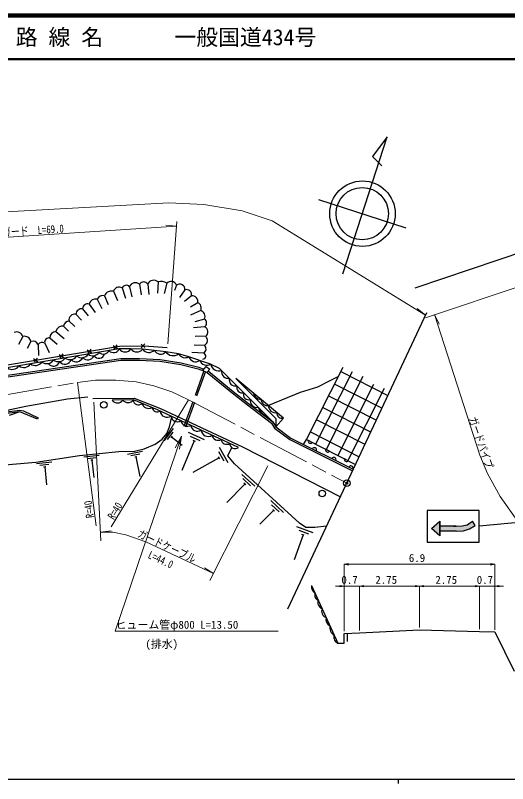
# Model space of a CAD drawing. Units: millimetres at full size, sheet at 1:1000, with parts at other scales. Extents: x 40000 to 680000, y 20000 to 380000.
# Drawn here: x 180285 to 293041, y 204000 to 380000 of the extents above; entities that cross this region are included whole.
import ezdxf
from ezdxf.enums import TextEntityAlignment as Align

# ---------------------------------------------------------------- set-up
doc = ezdxf.new("R2010")
doc.units = ezdxf.units.MM
doc.header["$LTSCALE"] = 1000
doc.header["$PDMODE"] = 32
doc.header["$PDSIZE"] = 500
doc.linetypes.add('CHAIN', pattern=[18.5, 12, -1.5, 3.5, -1.5])
doc.linetypes.add('DASHED', pattern=[7.5, 6, -1.5])
for name, color, linetype, lineweight in [('M-BGD', 7, 'Continuous', 25), ('M-BMK', 2, 'CHAIN', 13), ('M-BMK-OTRS', 5, 'Continuous', 25), ('M-BMK-SRVR', 3, 'Continuous', 25), ('M-STR-HTXT', 7, 'Continuous', 13), ('M-STR-STRC', 7, 'Continuous', 25), ('M-TTL', 2, 'Continuous', 140), ('M-TTL-BAND', 7, 'Continuous', 25), ('M-TTL-LINE', 7, 'Continuous', 50)]:
    doc.layers.add(name, color=color, linetype=linetype, lineweight=lineweight)
doc.layers.add('M-OTRS', color=6, linetype='Continuous')
doc.layers.add('M-TTL-TXT', color=7, linetype='Continuous')
doc.styles.add('ＭＳ ゴシック', font='')
doc.styles.get('ＭＳ ゴシック').set_extended_font_data('MS Gothic')

# ---------------------------------------------------------------- blocks, each defined once
blk = doc.blocks.new('open_arrow')
at = {"color": 0, "linetype": 'Continuous', "lineweight": -2}
blk.add_lwpolyline([(7.5, 1.25), (0, 0), (7.5, -1.25)], dxfattribs=at)

msp = doc.modelspace()

# ---------------------------------------------------------------- hatches: boundary and pattern name
at = {"layer": 'M-STR-STRC'}
for points in [[(277512, 262993), (277512, 264118), (275637, 262430), (277512, 260743), (277512, 261868)], [(285610, 263150), (285012, 264103), (283742, 263306), (282633, 263044), (281262, 262993), (277512, 262993), (277512, 261868), (281262, 261868), (282941, 261900), (284339, 262353)]]:
    msp.add_hatch(color=256, dxfattribs=at).paths.add_polyline_path(points)

# ---------------------------------------------------------------- linework, layer by layer
at = {"layer": 'M-BGD'}
for p, q in [((212984, 318920), (212878, 316333)), ((214980, 318626), (214389, 316288)), ((202742, 316805), (203653, 314656)), ((204728, 317572), (205499, 315189)), ((206441, 317847), (206967, 315556)), ((208730, 318388), (209077, 316004)), ((210611, 318453), (210858, 316079)), ((217189, 318203), (216739, 316947)), ((219114, 317091), (217881, 315376)), ((200689, 315759), (201558, 313769)), ((220637, 315783), (218988, 314437)), ((197182, 313867), (198597, 311935)), ((199013, 314981), (200090, 312811)), ((222088, 314165), (220367, 313164)), ((194156, 311527), (195442, 310146)), ((195690, 312788), (196949, 311205)), ((222733, 312392), (220368, 311318)), ((192570, 310003), (193926, 308696)), ((223612, 310428), (221366, 309802)), ((191331, 308825), (192472, 307656)), ((223619, 308672), (221063, 308394)), ((181986, 306438), (180982, 304568)), ((189553, 307605), (191447, 305948)), ((223900, 306483), (221442, 306463)), ((183848, 305272), (183019, 303661)), ((185480, 304585), (185567, 302077)), ((187005, 304876), (187991, 302789)), ((188179, 306132), (189829, 304696)), ((203538, 304510), (202846, 303543)), ((209100, 304708), (209963, 303879)), ((209938, 304720), (209115, 303862)), ((196764, 303396), (197736, 302699)), ((197592, 303528), (196899, 302561)), ((202711, 304378), (203683, 303682)), ((223419, 302647), (220717, 302782)), ((223600, 304402), (221211, 304465)), ((184450, 301362), (185422, 300665)), ((185278, 301494), (184585, 300527)), ((190309, 302330), (191281, 301633)), ((191136, 302461), (190444, 301495)), ((246944, 282818), (255362, 299397)), ((257418, 298324), (249058, 281751)), ((254855, 298397), (265626, 292944)), ((259912, 297281), (251465, 280537)), ((264240, 289985), (253383, 295498)), ((262354, 295425), (254158, 279178)), ((264780, 294510), (256461, 278017)), ((252035, 292844), (262975, 287284)), ((261694, 284549), (250666, 290148)), ((260372, 281724), (249255, 287369)), ((216392, 285368), (214305, 282559)), ((216336, 284538), (215084, 282852)), ((216217, 283624), (215925, 283230)), ((216071, 283427), (218460, 281549)), ((223572, 282759), (219940, 284434)), ((222595, 282549), (220415, 283554)), ((247853, 284608), (259023, 278844)), ((221254, 282506), (218417, 275771)), ((221508, 282389), (220999, 282624)), ((248281, 282143), (247397, 282589)), ((209399, 280072), (205968, 279383)), ((228077, 277894), (226911, 279992)), ((228990, 277487), (227047, 280983)), ((252236, 280148), (251351, 280594)), ((199471, 279175), (195990, 278816)), ((198821, 278655), (196732, 278440)), ((198066, 278125), (197579, 278075)), ((197823, 278100), (198272, 274109)), ((208802, 279493), (206743, 279080)), ((208101, 278893), (207620, 278797)), ((207861, 278845), (208774, 274377)), ((226969, 278652), (220911, 275243)), ((227105, 278407), (226833, 278896)), ((256538, 277978), (255653, 278425)), ((188626, 277669), (185152, 277244)), ((187986, 277137), (185901, 276883)), ((187241, 276593), (186755, 276533)), ((186998, 276563), (187404, 272487)), ((235131, 272158), (232175, 274853)), ((234135, 272253), (232362, 273871)), ((233051, 272430), (232638, 272807)), ((232844, 272619), (228702, 268387)), ((241732, 266137), (238777, 268832)), ((240737, 266232), (238963, 267850)), ((239446, 266598), (236316, 263420)), ((239653, 266409), (239239, 266786)), ((248478, 261426), (244723, 262802)), ((246188, 260987), (244131, 255302)), ((247521, 261138), (245267, 261964)), ((246450, 260891), (245925, 261084)), ((256323, 238434), (256323, 236533))]:
    msp.add_line(p, q, dxfattribs=at)
at = {"layer": 'M-BGD', "linetype": 'DASHED'}
for p, q in [((223458, 298541), (218619, 285027)), ((223828, 298387), (218996, 284892))]:
    msp.add_line(p, q, dxfattribs=at)
at = {"layer": 'M-BGD'}
for points in [[(239282, 286853), (227052, 299128), (225012, 300094), (220018, 301795), (217655, 302424), (214725, 302912), (212126, 303259), (209479, 303495), (206766, 303582), (204070, 303569), (160711, 296248), (118814, 295136), (98733, 295079), (98753, 293360)], [(145343, 296547), (160113, 296914), (204127, 304185), (209750, 304299), (215043, 303898)], [(62687, 292944), (142471, 293865), (151263, 294290), (161230, 294960), (172791, 296737), (204435, 301398), (208705, 301379), (213448, 301173), (218271, 300433), (222289, 299399), (223470, 298968)], [(62694, 292544), (142483, 293465), (151286, 293890), (161274, 294562), (172851, 296341), (204463, 300998), (208695, 300979), (213409, 300775), (218191, 300041), (222170, 299017), (223354, 298585), (224226, 298220), (229538, 293800), (233442, 290778), (238982, 286579), (239673, 285465), (243137, 282824), (257529, 275654)], [(223191, 298644), (224005, 299591), (224813, 298969), (224205, 298238)], [(224461, 298546), (229788, 294112), (233685, 291096), (239282, 286853), (239974, 285739), (243350, 283165), (257698, 276016)], [(254301, 297306), (252147, 296236), (249482, 294797), (245510, 293572), (238257, 290604)], [(62814, 286002), (92822, 286092), (127734, 286593), (143905, 286793), (149782, 286697), (161381, 287361), (168455, 287878), (177061, 289040), (179066, 289694), (182648, 290504), (192215, 292173), (196878, 292605)], [(198051, 292198), (207504, 292305), (213522, 289936), (232325, 281142), (254728, 269674)], [(231379, 280999), (212878, 289622), (207313, 291898), (202478, 291820)], [(177061, 289040), (181346, 289543), (182144, 289426), (185515, 287814), (185334, 287469), (181283, 289189), (168398, 287474), (149801, 286308), (149808, 286696)], [(181283, 289189), (178837, 288337)], [(166256, 276047), (184998, 277619), (194987, 279165), (204015, 280095), (207595, 280169), (209821, 280712), (212323, 281788), (213946, 282925), (214987, 284232), (215612, 285736), (216072, 287722)], [(246297, 281696), (246944, 282818), (258220, 277130)], [(251586, 262964), (248895, 262677), (246807, 262677), (245352, 263647), (230448, 277241), (228977, 279088), (229863, 280988)], [(248106, 249427), (254155, 236200), (255588, 236200), (255588, 238402), (259088, 238555), (272838, 239252), (286588, 238867), (290088, 238751), (294533, 229795)]]:
    msp.add_lwpolyline(points, dxfattribs=at)
msp.add_lwpolyline([(239974, 285739), (241693, 287730), (230819, 296825), (239939, 287613)], close=True, dxfattribs=at)
for centre in [(200550, 290770), (250584, 270466)]:
    msp.add_circle(centre, 750, dxfattribs=at)
for centre, radius, start, end in [((207780, 317295), 1448, 48.99491, 157.59529), ((209691, 317820), 1116, 34.53433, 149.44238), ((211964, 317842), 1484, 46.57849, 155.69499), ((213712, 317045), 2012, 51.2962, 111.22116), ((215954, 317732), 1322, 20.84021, 138.10585), ((202322, 315092), 1764, 76.21354, 157.76511), ((204065, 316333), 1405, 61.85289, 160.3776), ((205684, 317086), 1072, 45.15384, 153.0861), ((217912, 317232), 1210, 353.27136, 126.69572), ((219527, 316031), 1137, 347.41905, 111.29095), ((200330, 314338), 1466, 75.83949, 153.99269), ((220689, 314371), 1414, 351.64364, 92.13232), ((196843, 312765), 1153, 72.89271, 178.88247), ((198660, 313499), 1524, 76.60912, 166.02209), ((221552, 312966), 1314, 334.08166, 65.90919), ((193882, 310216), 1329, 78.13564, 189.2477), ((195533, 311415), 1382, 83.47008, 175.77259), ((222240, 310992), 1484, 337.65497, 70.59347), ((192779, 308542), 1475, 98.1217, 168.95272), ((223016, 309548), 1063, 304.55327, 55.88801), ((191147, 307189), 1647, 83.57791, 165.36239), ((223133, 307497), 1272, 307.10622, 67.50175), ((180575, 305981), 1483, 17.96243, 112.81496), ((182362, 304968), 1517, 11.54386, 104.33722), ((189674, 306115), 1495, 94.6074, 179.36729), ((222944, 305559), 1329, 299.54855, 44.0303), ((184307, 304080), 1277, 23.27154, 111.05558), ((186404, 303887), 1158, 58.69649, 142.93761), ((188057, 305069), 1070, 83.45728, 190.38736), ((198011, 303754), 1746, 232.55436, 326.61282), ((200461, 303830), 1436, 226.28486, 332.88233), ((202771, 304163), 1428, 223.73982, 335.42738), ((205413, 304560), 1669, 216.40303, 324.13979), ((208158, 304634), 1744, 217.07415, 319.24286), ((210912, 304599), 1809, 217.63289, 312.16852), ((213550, 304017), 1613, 208.03304, 316.78616), ((216444, 304193), 2144, 216.68377, 304.40207), ((222858, 303592), 1099, 300.69265, 47.56874), ((187483, 302126), 1893, 234.56733, 324.59986), ((190124, 302572), 1893, 234.56733, 324.59986), ((191648, 301591), 1498, 216.24747, 342.91973), ((192765, 303018), 1893, 234.56733, 324.59986), ((194255, 302234), 1598, 222.65424, 336.51295), ((195406, 303464), 1893, 234.56733, 324.59986), ((196874, 302630), 1548, 221.85096, 337.26905), ((199413, 302771), 1335, 213.61181, 344.53297), ((219168, 303352), 1775, 211.52888, 298.62435), ((221575, 302276), 1630, 197.19552, 305.19694), ((223156, 301961), 734, 273.61329, 69.03109), ((179561, 300788), 1893, 234.56733, 324.59986), ((182202, 301234), 1893, 234.56733, 324.59986), ((184843, 301680), 1893, 234.56733, 324.59986), ((189005, 301156), 1504, 216.63036, 342.53684), ((224143, 301633), 1768, 202.93801, 299.45444), ((226897, 300473), 1923, 191.36563, 288.99364), ((229018, 298376), 1520, 169.42933, 280.36376), ((230694, 296545), 1442, 166.54334, 283.24974), ((232273, 294793), 1297, 164.41201, 285.38106), ((233662, 293093), 1138, 156.71369, 293.07942), ((236771, 294180), 2168, 195.69762, 264.48705), ((203673, 292689), 1478, 216.04662, 325.81134), ((206093, 292812), 1531, 218.52726, 322.84421), ((208443, 291888), 1131, 179.47973, 316.03512), ((210788, 291561), 1598, 196.65408, 298.86078), ((235589, 291699), 1521, 166.81663, 282.97645), ((238064, 292093), 1503, 182.71708, 277.3777), ((239877, 290602), 1620, 179.92012, 280.26455), ((212807, 290451), 1281, 193.07276, 300.73207), ((215039, 289512), 1585, 185.87206, 304.14914), ((239136, 291307), 3386, 198.77499, 251.01809), ((241373, 288899), 1212, 174.8568, 285.32787), ((217377, 288377), 1460, 186.92715, 303.09405), ((219761, 287522), 1628, 193.06705, 296.95418), ((221971, 286220), 1479, 185.80671, 304.21452), ((224465, 285216), 1677, 187.534, 302.48722), ((226688, 283989), 1336, 188.05889, 301.96232), ((228668, 283013), 1282, 187.05161, 302.96958), ((230614, 281987), 1250, 182.26987, 307.75134), ((247883, 282454), 505, 164.40273, 322.06092), ((248768, 280465), 500, 333.51733, 153.51733), ((251838, 280459), 505, 164.40273, 322.06092), ((253229, 278243), 500, 333.51733, 153.51733), ((256139, 278289), 505, 164.40273, 322.06092), ((257126, 276301), 500, 333.51733, 153.51733), ((249896, 249120), 1816, 170.26539, 238.88736), ((249947, 247086), 1100, 154.1913, 254.96145), ((251048, 245491), 1485, 158.96725, 250.18551), ((252006, 243534), 1564, 159.05136, 250.1014), ((253024, 241636), 1608, 164.60175, 244.55102), ((254430, 239803), 2132, 169.6891, 239.46365), ((254556, 237451), 1314, 156.91844, 252.23431)]:
    msp.add_arc(centre, radius, start, end, dxfattribs=at)
at = {"layer": 'M-BMK'}
msp.add_lwpolyline([(62761, 288905), (142477, 289611), (149381, 289750), (155692, 290134), (159999, 290489), (162226, 290797), (168885, 291512), (176751, 292803), (194534, 295923), (198611, 296391), (203269, 296438), (207950, 296040), (211981, 295167), (216109, 293753), (219975, 291912), (256213, 272845)], dxfattribs=at)
at = {"layer": 'M-BMK-OTRS'}
for p, q in [((271894, 317553), (346561, 342894)), ((242712, 244016), (274505, 311902))]:
    msp.add_line(p, q, dxfattribs=at)
at = {"layer": 'M-BMK-SRVR'}
for p, q in [((255267, 320781), (265458, 352199)), ((265458, 352199), (262083, 347646)), ((262083, 347646), (264218, 345538)), ((249753, 337813), (269728, 331334))]:
    msp.add_line(p, q, dxfattribs=at)
for centre, radius in [((259781, 334560), 7500), ((259741, 334573), 6000), ((256213, 272845), 750)]:
    msp.add_circle(centre, radius, dxfattribs=at)
at = {"layer": 'M-OTRS'}
msp.add_point((256213, 272845), dxfattribs=at)
at = {"layer": 'M-STR-HTXT'}
for p, q in [((215224, 304717), (217289, 332776)), ((145346, 326994), (217213, 331743)), ((217213, 331743), (214765, 331923)), ((274206, 310744), (301081, 319696)), ((274222, 311299), (272332, 312865)), ((276302, 311442), (277371, 309232)), ((194534, 295923), (198765, 263092)), ((198289, 291365), (199886, 259645)), ((219975, 291912), (202226, 262855)), ((224844, 250560), (238123, 276766)), ((199786, 261630), (202223, 261928)), ((225637, 252125), (223581, 253467)), ((255588, 238902), (255588, 254253)), ((255588, 254252), (290088, 254252)), ((290088, 239251), (290088, 254253)), ((253588, 249252), (261088, 249252)), ((259088, 239055), (259088, 249253)), ((259088, 249252), (272838, 249252)), ((272838, 239752), (272838, 249253)), ((272838, 249252), (286588, 249252)), ((284588, 249252), (292088, 249252)), ((286588, 239367), (286588, 249253))]:
    msp.add_line(p, q, dxfattribs=at)
for points in [[(62033, 328578), (215466, 337071), (223457, 336705), (232230, 335219), (239107, 332953), (274222, 311299)], [(325742, 238872), (315339, 244605), (310988, 247467), (305653, 252184), (300918, 257110), (295745, 263487), (291356, 269751), (288448, 275034), (286647, 279242), (276302, 311442)], [(218347, 283616), (203162, 238957), (240468, 238957)], [(199786, 261630), (202610, 261579), (205587, 261030), (210160, 259382), (225637, 252125)]]:
    msp.add_lwpolyline(points, dxfattribs=at)
at = {"layer": 'M-STR-STRC'}
for p, q in [((327429, 266991), (286516, 262955)), ((275637, 262430), (277512, 264118)), ((277512, 260743), (277512, 264118)), ((283742, 263306), (285012, 264103)), ((285610, 263150), (285012, 264103)), ((277512, 260743), (275637, 262430)), ((281262, 262993), (277512, 262993)), ((280665, 262993), (281262, 262993)), ((284339, 262353), (285610, 263150)), ((281262, 261868), (277512, 261868))]:
    msp.add_line(p, q, dxfattribs=at)
for points in [[(274602, 259304), (286516, 259304), (286516, 266606), (274602, 266606)], [(277512, 261868), (277512, 260743), (275637, 262430), (277512, 264118)]]:
    msp.add_lwpolyline(points, close=True, dxfattribs=at)
for points in [[(281262, 262993), (282633, 263044), (283742, 263306)], [(281262, 261868), (282941, 261900), (284339, 262353)]]:
    msp.add_lwpolyline(points, dxfattribs=at)
at = {"layer": 'M-TTL'}
msp.add_line((680000, 380000), (40000, 380000), dxfattribs=at)
at = {"layer": 'M-TTL-BAND'}
for p, q in [((40000, 205000), (579000, 205000)), ((268000, 205000), (268000, 204000))]:
    msp.add_line(p, q, dxfattribs=at)
at = {"layer": 'M-TTL-LINE'}
msp.add_line((40000, 370000), (680000, 370000), dxfattribs=at)

# ---------------------------------------------------------------- block references
at = {"layer": 'M-STR-HTXT'}
for p, xscale, yscale, rotation in [((218347, 283616), 400, 400, 251.2), ((290088, 254252), 133, 133, 180), ((255588, 249252), 133, 133, 180), ((272838, 249252), 133, 133, 180), ((286588, 249252), 133, 133, 180), ((286588, 249252), 133, 133, 180)]:
    msp.add_blockref('open_arrow', p, dxfattribs=dict(at, xscale=xscale, yscale=yscale, rotation=rotation))
at = {"layer": 'M-STR-HTXT', "xscale": 133, "yscale": 133}
for p in [(255588, 254252), (259088, 249252), (259088, 249252), (272838, 249252), (290088, 249252)]:
    msp.add_blockref('open_arrow', p, dxfattribs=at)

# ---------------------------------------------------------------- texts
at = {"layer": 'M-STR-HTXT', "style": 'ＭＳ ゴシック', "width": 0.8}
for s, rotation, p in [('ストンガード\u3000L=69.0', 3.78, (181300, 329057)), ('ガードパイプ', 288.848, (285540, 281665)), ('R=40', 97.46, (198575, 267016)), ('R=40', 58.582, (204351, 265735)), ('ガードケーブル', 334.878, (214394, 257052)), ('L=44.0', 334.878, (212961, 253995))]:
    msp.add_text(s, height=1833, rotation=rotation, dxfattribs=at).set_placement(p, align=Align.BOTTOM_CENTER)
at = {"layer": 'M-STR-HTXT', "style": 'ＭＳ ゴシック'}
for s, p in [('6.9', (272283, 255689)), ('0.7', (256833, 250689)), ('2.75', (265233, 250689)), ('2.75', (278983, 250689)), ('0.7', (287833, 250689))]:
    msp.add_text(s, height=1833, dxfattribs=at).set_placement(p, align=Align.MIDDLE_CENTER)
msp.add_text('ヒューム管φ800 L=13.50', height=1833, dxfattribs=at).set_placement((203235, 240401), align=Align.MIDDLE_LEFT)
msp.add_text('(排水)', height=1833, dxfattribs=at).set_placement((213815, 234521), align=Align.BOTTOM_CENTER)
at = {"layer": 'M-TTL-TXT', "style": 'ＭＳ ゴシック'}
for s, p in [('路 線 名', (180380, 375000)), ('一般国道434号', (216734, 375000))]:
    msp.add_text(s, height=3666, dxfattribs=at).set_placement(p, align=Align.MIDDLE_LEFT)

doc.saveas('drawing.dxf')
